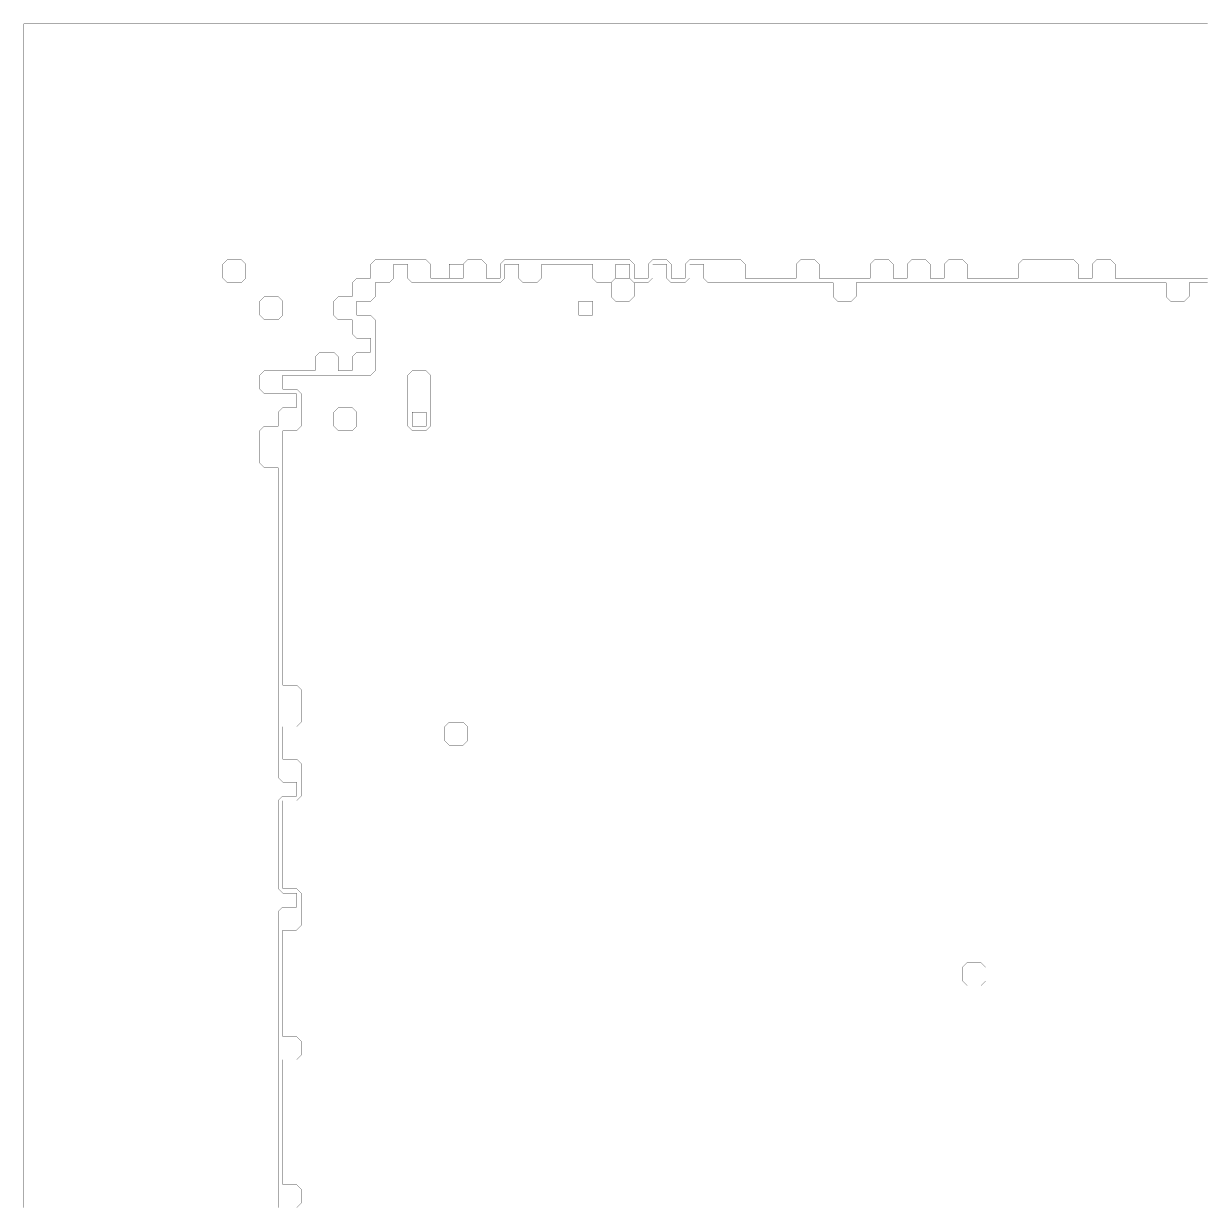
# Model space of a CAD drawing. Header units: metres. Extents: x 0 to 4990, y -4990 to 0.
# Drawn here: x 0 to 2495, y -2495 to 0 of the extents above; entities that cross this region are included whole.
import ezdxf

# ---------------------------------------------------------------- set-up
doc = ezdxf.new("R2010")
doc.units = ezdxf.units.M
for name, color, linetype in [('conductor', 1, 'Continuous'), ('dielectric', 8, 'Continuous'), ('substrate', 5, 'Continuous')]:
    doc.layers.add(name, color=color, linetype=linetype)

msp = doc.modelspace()

# ---------------------------------------------------------------- linework, layer by layer
at = {"layer": 'conductor', "const_width": 0.5}
msp.add_lwpolyline([(2500, -546.875), (2490.234375, -546.875), (2480.46875, -546.875), (2470.703125, -546.875), (2460.9375, -546.875), (2460.9375, -556.640625), (2460.9375, -566.40625), (2460.9375, -576.171875), (2451.171875, -585.9375), (2441.40625, -585.9375), (2431.640625, -585.9375), (2421.875, -585.9375), (2412.109375, -576.171875), (2412.109375, -566.40625), (2412.109375, -556.640625), (2412.109375, -546.875), (2402.34375, -546.875), (2392.578125, -546.875), (2382.8125, -546.875), (2373.046875, -546.875), (2363.28125, -546.875), (2353.515625, -546.875), (2343.75, -546.875), (2333.984375, -546.875), (2324.21875, -546.875), (2314.453125, -546.875), (2304.6875, -546.875), (2294.921875, -546.875), (2285.15625, -546.875), (2275.390625, -546.875), (2265.625, -546.875), (2255.859375, -546.875), (2246.09375, -546.875), (2236.328125, -546.875), (2226.5625, -546.875), (2216.796875, -546.875), (2207.03125, -546.875), (2197.265625, -546.875), (2187.5, -546.875), (2177.734375, -546.875), (2167.96875, -546.875), (2158.203125, -546.875), (2148.4375, -546.875), (2138.671875, -546.875), (2128.90625, -546.875), (2119.140625, -546.875), (2109.375, -546.875), (2099.609375, -546.875), (2089.84375, -546.875), (2080.078125, -546.875), (2070.3125, -546.875), (2060.546875, -546.875), (2050.78125, -546.875), (2041.015625, -546.875), (2031.25, -546.875), (2021.484375, -546.875), (2011.71875, -546.875), (2001.953125, -546.875), (1992.1875, -546.875), (1982.421875, -546.875), (1972.65625, -546.875), (1962.890625, -546.875), (1953.125, -546.875), (1943.359375, -546.875), (1933.59375, -546.875), (1923.828125, -546.875), (1914.0625, -546.875), (1904.296875, -546.875), (1894.53125, -546.875), (1884.765625, -546.875), (1875, -546.875), (1865.234375, -546.875), (1855.46875, -546.875), (1845.703125, -546.875), (1835.9375, -546.875), (1826.171875, -546.875), (1816.40625, -546.875), (1806.640625, -546.875), (1796.875, -546.875), (1787.109375, -546.875), (1777.34375, -546.875), (1767.578125, -546.875), (1757.8125, -546.875), (1757.8125, -556.640625), (1757.8125, -566.40625), (1757.8125, -576.171875), (1748.046875, -585.9375), (1738.28125, -585.9375), (1728.515625, -585.9375), (1718.75, -585.9375), (1708.984375, -576.171875), (1708.984375, -566.40625), (1708.984375, -556.640625), (1708.984375, -546.875), (1699.21875, -546.875), (1689.453125, -546.875), (1679.6875, -546.875), (1669.921875, -546.875), (1660.15625, -546.875), (1650.390625, -546.875), (1640.625, -546.875), (1630.859375, -546.875), (1621.09375, -546.875), (1611.328125, -546.875), (1601.5625, -546.875), (1591.796875, -546.875), (1582.03125, -546.875), (1572.265625, -546.875), (1562.5, -546.875), (1552.734375, -546.875), (1542.96875, -546.875), (1533.203125, -546.875), (1523.4375, -546.875), (1513.671875, -546.875), (1503.90625, -546.875), (1494.140625, -546.875), (1484.375, -546.875), (1474.609375, -546.875), (1464.84375, -546.875), (1455.078125, -546.875), (1445.3125, -546.875), (1435.546875, -537.109375), (1435.546875, -527.34375), (1435.546875, -517.578125), (1435.546875, -507.8125), (1425.78125, -507.8125), (1416.015625, -507.8125), (1406.25, -507.8125), (1406.25, -517.578125), (1406.25, -527.34375), (1406.25, -537.109375), (1396.484375, -546.875), (1386.71875, -546.875), (1376.953125, -546.875), (1367.1875, -546.875), (1357.421875, -537.109375), (1357.421875, -527.34375), (1357.421875, -517.578125), (1357.421875, -507.8125), (1347.65625, -507.8125), (1337.890625, -507.8125), (1328.125, -507.8125), (1328.125, -517.578125), (1328.125, -527.34375), (1328.125, -537.109375), (1318.359375, -546.875), (1308.59375, -546.875), (1298.828125, -546.875), (1289.0625, -546.875), (1279.296875, -537.109375), (1279.296875, -527.34375), (1279.296875, -517.578125), (1279.296875, -507.8125), (1269.53125, -507.8125), (1259.765625, -507.8125), (1250, -507.8125), (1250, -517.578125), (1250, -527.34375), (1250, -537.109375), (1240.234375, -546.875), (1230.46875, -546.875), (1220.703125, -546.875), (1210.9375, -546.875), (1201.171875, -537.109375), (1201.171875, -527.34375), (1201.171875, -517.578125), (1201.171875, -507.8125), (1191.40625, -507.8125), (1181.640625, -507.8125), (1171.875, -507.8125), (1162.109375, -507.8125), (1152.34375, -507.8125), (1142.578125, -507.8125), (1132.8125, -507.8125), (1123.046875, -507.8125), (1113.28125, -507.8125), (1103.515625, -507.8125), (1093.75, -507.8125), (1093.75, -517.578125), (1093.75, -527.34375), (1093.75, -537.109375), (1083.984375, -546.875), (1074.21875, -546.875), (1064.453125, -546.875), (1054.6875, -546.875), (1044.921875, -537.109375), (1044.921875, -527.34375), (1044.921875, -517.578125), (1044.921875, -507.8125), (1035.15625, -507.8125), (1025.390625, -507.8125), (1015.625, -507.8125), (1015.625, -517.578125), (1015.625, -527.34375), (1015.625, -537.109375), (1005.859375, -546.875), (996.09375, -546.875), (986.328125, -546.875), (976.5625, -546.875), (966.796875, -546.875), (957.03125, -546.875), (947.265625, -546.875), (937.5, -546.875), (927.734375, -546.875), (917.96875, -546.875), (908.203125, -546.875), (898.4375, -546.875), (888.671875, -546.875), (878.90625, -546.875), (869.140625, -546.875), (859.375, -546.875), (849.609375, -546.875), (839.84375, -546.875), (830.078125, -546.875), (820.3125, -546.875), (810.546875, -537.109375), (810.546875, -527.34375), (810.546875, -517.578125), (810.546875, -507.8125), (800.78125, -507.8125), (791.015625, -507.8125), (781.25, -507.8125), (781.25, -517.578125), (781.25, -527.34375), (781.25, -537.109375), (771.484375, -546.875), (761.71875, -546.875), (751.953125, -546.875), (742.1875, -546.875), (742.1875, -556.640625), (742.1875, -566.40625), (742.1875, -576.171875), (732.421875, -585.9375), (722.65625, -585.9375), (712.890625, -585.9375), (703.125, -585.9375), (703.125, -595.703125), (703.125, -605.46875), (703.125, -615.234375), (712.890625, -615.234375), (722.65625, -615.234375), (732.421875, -615.234375), (742.1875, -625), (742.1875, -634.765625), (742.1875, -644.53125), (742.1875, -654.296875), (742.1875, -664.0625), (742.1875, -673.828125), (742.1875, -683.59375), (742.1875, -693.359375), (742.1875, -703.125), (742.1875, -712.890625), (742.1875, -722.65625), (742.1875, -732.421875), (732.421875, -742.1875), (722.65625, -742.1875), (712.890625, -742.1875), (703.125, -742.1875), (693.359375, -742.1875), (683.59375, -742.1875), (673.828125, -742.1875), (664.0625, -742.1875), (654.296875, -742.1875), (644.53125, -742.1875), (634.765625, -742.1875), (625, -742.1875), (615.234375, -742.1875), (605.46875, -742.1875), (595.703125, -742.1875), (585.9375, -742.1875), (576.171875, -742.1875), (566.40625, -742.1875), (556.640625, -742.1875), (546.875, -742.1875), (546.875, -751.953125), (546.875, -761.71875), (546.875, -771.484375), (556.640625, -771.484375), (566.40625, -771.484375), (576.171875, -771.484375), (585.9375, -781.25), (585.9375, -791.015625), (585.9375, -800.78125), (585.9375, -810.546875), (585.9375, -820.3125), (585.9375, -830.078125), (585.9375, -839.84375), (585.9375, -849.609375), (576.171875, -859.375), (566.40625, -859.375), (556.640625, -859.375), (546.875, -859.375), (546.875, -869.140625), (546.875, -878.90625), (546.875, -888.671875), (546.875, -898.4375), (546.875, -908.203125), (546.875, -917.96875), (546.875, -927.734375), (546.875, -937.5), (546.875, -947.265625), (546.875, -957.03125), (546.875, -966.796875), (546.875, -976.5625), (546.875, -986.328125), (546.875, -996.09375), (546.875, -1005.859375), (546.875, -1015.625), (546.875, -1025.390625), (546.875, -1035.15625), (546.875, -1044.921875), (546.875, -1054.6875), (546.875, -1064.453125), (546.875, -1074.21875), (546.875, -1083.984375), (546.875, -1093.75), (546.875, -1103.515625), (546.875, -1113.28125), (546.875, -1123.046875), (546.875, -1132.8125), (546.875, -1142.578125), (546.875, -1152.34375), (546.875, -1162.109375), (546.875, -1171.875), (546.875, -1181.640625), (546.875, -1191.40625), (546.875, -1201.171875), (546.875, -1210.9375), (546.875, -1220.703125), (546.875, -1230.46875), (546.875, -1240.234375), (546.875, -1250), (546.875, -1259.765625), (546.875, -1269.53125), (546.875, -1279.296875), (546.875, -1289.0625), (546.875, -1298.828125), (546.875, -1308.59375), (546.875, -1318.359375), (546.875, -1328.125), (546.875, -1337.890625), (546.875, -1347.65625), (546.875, -1357.421875), (546.875, -1367.1875), (546.875, -1376.953125), (546.875, -1386.71875), (546.875, -1396.484375), (556.640625, -1396.484375), (566.40625, -1396.484375), (576.171875, -1396.484375), (585.9375, -1406.25), (585.9375, -1416.015625), (585.9375, -1425.78125), (585.9375, -1435.546875), (585.9375, -1445.3125), (585.9375, -1455.078125), (585.9375, -1464.84375), (585.9375, -1474.609375), (576.171875, -1484.375), (566.40625, -1484.375), (556.640625, -1484.375), (546.875, -1484.375), (546.875, -1494.140625), (546.875, -1503.90625), (546.875, -1513.671875), (546.875, -1523.4375), (546.875, -1533.203125), (546.875, -1542.96875), (546.875, -1552.734375), (556.640625, -1552.734375), (566.40625, -1552.734375), (576.171875, -1552.734375), (585.9375, -1562.5), (585.9375, -1572.265625), (585.9375, -1582.03125), (585.9375, -1591.796875), (585.9375, -1601.5625), (585.9375, -1611.328125), (585.9375, -1621.09375), (585.9375, -1630.859375), (576.171875, -1640.625), (566.40625, -1640.625), (556.640625, -1640.625), (546.875, -1640.625), (546.875, -1650.390625), (546.875, -1660.15625), (546.875, -1669.921875), (546.875, -1679.6875), (546.875, -1689.453125), (546.875, -1699.21875), (546.875, -1708.984375), (546.875, -1718.75), (546.875, -1728.515625), (546.875, -1738.28125), (546.875, -1748.046875), (546.875, -1757.8125), (546.875, -1767.578125), (546.875, -1777.34375), (546.875, -1787.109375), (546.875, -1796.875), (546.875, -1806.640625), (546.875, -1816.40625), (546.875, -1826.171875), (556.640625, -1826.171875), (566.40625, -1826.171875), (576.171875, -1826.171875), (585.9375, -1835.9375), (585.9375, -1845.703125), (585.9375, -1855.46875), (585.9375, -1865.234375), (585.9375, -1875), (585.9375, -1884.765625), (585.9375, -1894.53125), (585.9375, -1904.296875), (576.171875, -1914.0625), (566.40625, -1914.0625), (556.640625, -1914.0625), (546.875, -1914.0625), (546.875, -1923.828125), (546.875, -1933.59375), (546.875, -1943.359375), (546.875, -1953.125), (546.875, -1962.890625), (546.875, -1972.65625), (546.875, -1982.421875), (546.875, -1992.1875), (546.875, -2001.953125), (546.875, -2011.71875), (546.875, -2021.484375), (546.875, -2031.25), (546.875, -2041.015625), (546.875, -2050.78125), (546.875, -2060.546875), (546.875, -2070.3125), (546.875, -2080.078125), (546.875, -2089.84375), (546.875, -2099.609375), (546.875, -2109.375), (546.875, -2119.140625), (546.875, -2128.90625), (546.875, -2138.671875), (556.640625, -2138.671875), (566.40625, -2138.671875), (576.171875, -2138.671875), (585.9375, -2148.4375), (585.9375, -2158.203125), (585.9375, -2167.96875), (585.9375, -2177.734375), (576.171875, -2187.5), (566.40625, -2187.5), (556.640625, -2187.5), (546.875, -2187.5), (546.875, -2197.265625), (546.875, -2207.03125), (546.875, -2216.796875), (546.875, -2226.5625), (546.875, -2236.328125), (546.875, -2246.09375), (546.875, -2255.859375), (546.875, -2265.625), (546.875, -2275.390625), (546.875, -2285.15625), (546.875, -2294.921875), (546.875, -2304.6875), (546.875, -2314.453125), (546.875, -2324.21875), (546.875, -2333.984375), (546.875, -2343.75), (546.875, -2353.515625), (546.875, -2363.28125), (546.875, -2373.046875), (546.875, -2382.8125), (546.875, -2392.578125), (546.875, -2402.34375), (546.875, -2412.109375), (546.875, -2421.875), (546.875, -2431.640625), (546.875, -2441.40625), (546.875, -2451.171875), (556.640625, -2451.171875), (566.40625, -2451.171875), (576.171875, -2451.171875), (585.9375, -2460.9375), (585.9375, -2470.703125), (585.9375, -2480.46875), (585.9375, -2490.234375), (576.171875, -2500)], dxfattribs=at)
for points in [[(1240.234375, -546.875), (1250, -537.109375), (1259.765625, -537.109375), (1269.53125, -537.109375), (1279.296875, -537.109375), (1289.0625, -546.875), (1289.0625, -556.640625), (1289.0625, -566.40625), (1289.0625, -576.171875), (1279.296875, -585.9375), (1269.53125, -585.9375), (1259.765625, -585.9375), (1250, -585.9375), (1240.234375, -576.171875), (1240.234375, -566.40625), (1240.234375, -556.640625)], [(810.546875, -742.1875), (820.3125, -732.421875), (830.078125, -732.421875), (839.84375, -732.421875), (849.609375, -732.421875), (859.375, -742.1875), (859.375, -751.953125), (859.375, -761.71875), (859.375, -771.484375), (859.375, -781.25), (859.375, -791.015625), (859.375, -800.78125), (859.375, -810.546875), (859.375, -820.3125), (859.375, -830.078125), (859.375, -839.84375), (859.375, -849.609375), (849.609375, -859.375), (839.84375, -859.375), (830.078125, -859.375), (820.3125, -859.375), (810.546875, -849.609375), (810.546875, -839.84375), (810.546875, -830.078125), (810.546875, -820.3125), (810.546875, -810.546875), (810.546875, -800.78125), (810.546875, -791.015625), (810.546875, -781.25), (810.546875, -771.484375), (810.546875, -761.71875), (810.546875, -751.953125)], [(654.296875, -820.3125), (664.0625, -810.546875), (673.828125, -810.546875), (683.59375, -810.546875), (693.359375, -810.546875), (703.125, -820.3125), (703.125, -830.078125), (703.125, -839.84375), (703.125, -849.609375), (693.359375, -859.375), (683.59375, -859.375), (673.828125, -859.375), (664.0625, -859.375), (654.296875, -849.609375), (654.296875, -839.84375), (654.296875, -830.078125)], [(888.671875, -1484.375), (898.4375, -1474.609375), (908.203125, -1474.609375), (917.96875, -1474.609375), (927.734375, -1474.609375), (937.5, -1484.375), (937.5, -1494.140625), (937.5, -1503.90625), (937.5, -1513.671875), (927.734375, -1523.4375), (917.96875, -1523.4375), (908.203125, -1523.4375), (898.4375, -1523.4375), (888.671875, -1513.671875), (888.671875, -1503.90625), (888.671875, -1494.140625)], [(1982.421875, -1992.1875), (1992.1875, -1982.421875), (2001.953125, -1982.421875), (2011.71875, -1982.421875), (2021.484375, -1982.421875), (2031.25, -1992.1875), (2031.25, -2001.953125), (2031.25, -2011.71875), (2031.25, -2021.484375), (2021.484375, -2031.25), (2011.71875, -2031.25), (2001.953125, -2031.25), (1992.1875, -2031.25), (1982.421875, -2021.484375), (1982.421875, -2011.71875), (1982.421875, -2001.953125)]]:
    msp.add_lwpolyline(points, close=True, dxfattribs=at)
at = {"layer": 'dielectric', "const_width": 0.5}
msp.add_lwpolyline([(898.4375, -507.8125), (898.4375, -517.578125), (898.4375, -527.34375), (898.4375, -537.109375), (908.203125, -537.109375), (917.96875, -537.109375), (927.734375, -537.109375), (927.734375, -527.34375), (927.734375, -517.578125), (927.734375, -507.8125), (917.96875, -507.8125), (908.203125, -507.8125)], close=True, dxfattribs=at)
at = {"layer": 'substrate', "const_width": 0.5}
for points in [[(2500, 0), (2490.234375, 0), (2480.46875, 0), (2470.703125, 0), (2460.9375, 0), (2451.171875, 0), (2441.40625, 0), (2431.640625, 0), (2421.875, 0), (2412.109375, 0), (2402.34375, 0), (2392.578125, 0), (2382.8125, 0), (2373.046875, 0), (2363.28125, 0), (2353.515625, 0), (2343.75, 0), (2333.984375, 0), (2324.21875, 0), (2314.453125, 0), (2304.6875, 0), (2294.921875, 0), (2285.15625, 0), (2275.390625, 0), (2265.625, 0), (2255.859375, 0), (2246.09375, 0), (2236.328125, 0), (2226.5625, 0), (2216.796875, 0), (2207.03125, 0), (2197.265625, 0), (2187.5, 0), (2177.734375, 0), (2167.96875, 0), (2158.203125, 0), (2148.4375, 0), (2138.671875, 0), (2128.90625, 0), (2119.140625, 0), (2109.375, 0), (2099.609375, 0), (2089.84375, 0), (2080.078125, 0), (2070.3125, 0), (2060.546875, 0), (2050.78125, 0), (2041.015625, 0), (2031.25, 0), (2021.484375, 0), (2011.71875, 0), (2001.953125, 0), (1992.1875, 0), (1982.421875, 0), (1972.65625, 0), (1962.890625, 0), (1953.125, 0), (1943.359375, 0), (1933.59375, 0), (1923.828125, 0), (1914.0625, 0), (1904.296875, 0), (1894.53125, 0), (1884.765625, 0), (1875, 0), (1865.234375, 0), (1855.46875, 0), (1845.703125, 0), (1835.9375, 0), (1826.171875, 0), (1816.40625, 0), (1806.640625, 0), (1796.875, 0), (1787.109375, 0), (1777.34375, 0), (1767.578125, 0), (1757.8125, 0), (1748.046875, 0), (1738.28125, 0), (1728.515625, 0), (1718.75, 0), (1708.984375, 0), (1699.21875, 0), (1689.453125, 0), (1679.6875, 0), (1669.921875, 0), (1660.15625, 0), (1650.390625, 0), (1640.625, 0), (1630.859375, 0), (1621.09375, 0), (1611.328125, 0), (1601.5625, 0), (1591.796875, 0), (1582.03125, 0), (1572.265625, 0), (1562.5, 0), (1552.734375, 0), (1542.96875, 0), (1533.203125, 0), (1523.4375, 0), (1513.671875, 0), (1503.90625, 0), (1494.140625, 0), (1484.375, 0), (1474.609375, 0), (1464.84375, 0), (1455.078125, 0), (1445.3125, 0), (1435.546875, 0), (1425.78125, 0), (1416.015625, 0), (1406.25, 0), (1396.484375, 0), (1386.71875, 0), (1376.953125, 0), (1367.1875, 0), (1357.421875, 0), (1347.65625, 0), (1337.890625, 0), (1328.125, 0), (1318.359375, 0), (1308.59375, 0), (1298.828125, 0), (1289.0625, 0), (1279.296875, 0), (1269.53125, 0), (1259.765625, 0), (1250, 0), (1240.234375, 0), (1230.46875, 0), (1220.703125, 0), (1210.9375, 0), (1201.171875, 0), (1191.40625, 0), (1181.640625, 0), (1171.875, 0), (1162.109375, 0), (1152.34375, 0), (1142.578125, 0), (1132.8125, 0), (1123.046875, 0), (1113.28125, 0), (1103.515625, 0), (1093.75, 0), (1083.984375, 0), (1074.21875, 0), (1064.453125, 0), (1054.6875, 0), (1044.921875, 0), (1035.15625, 0), (1025.390625, 0), (1015.625, 0), (1005.859375, 0), (996.09375, 0), (986.328125, 0), (976.5625, 0), (966.796875, 0), (957.03125, 0), (947.265625, 0), (937.5, 0), (927.734375, 0), (917.96875, 0), (908.203125, 0), (898.4375, 0), (888.671875, 0), (878.90625, 0), (869.140625, 0), (859.375, 0), (849.609375, 0), (839.84375, 0), (830.078125, 0), (820.3125, 0), (810.546875, 0), (800.78125, 0), (791.015625, 0), (781.25, 0), (771.484375, 0), (761.71875, 0), (751.953125, 0), (742.1875, 0), (732.421875, 0), (722.65625, 0), (712.890625, 0), (703.125, 0), (693.359375, 0), (683.59375, 0), (673.828125, 0), (664.0625, 0), (654.296875, 0), (644.53125, 0), (634.765625, 0), (625, 0), (615.234375, 0), (605.46875, 0), (595.703125, 0), (585.9375, 0), (576.171875, 0), (566.40625, 0), (556.640625, 0), (546.875, 0), (537.109375, 0), (527.34375, 0), (517.578125, 0), (507.8125, 0), (498.046875, 0), (488.28125, 0), (478.515625, 0), (468.75, 0), (458.984375, 0), (449.21875, 0), (439.453125, 0), (429.6875, 0), (419.921875, 0), (410.15625, 0), (400.390625, 0), (390.625, 0), (380.859375, 0), (371.09375, 0), (361.328125, 0), (351.5625, 0), (341.796875, 0), (332.03125, 0), (322.265625, 0), (312.5, 0), (302.734375, 0), (292.96875, 0), (283.203125, 0), (273.4375, 0), (263.671875, 0), (253.90625, 0), (244.140625, 0), (234.375, 0), (224.609375, 0), (214.84375, 0), (205.078125, 0), (195.3125, 0), (185.546875, 0), (175.78125, 0), (166.015625, 0), (156.25, 0), (146.484375, 0), (136.71875, 0), (126.953125, 0), (117.1875, 0), (107.421875, 0), (97.65625, 0), (87.890625, 0), (78.125, 0), (68.359375, 0), (58.59375, 0), (48.828125, 0), (39.0625, 0), (29.296875, 0), (19.53125, 0), (9.765625, 0), (0, 0), (0, -9.765625), (0, -19.53125), (0, -29.296875), (0, -39.0625), (0, -48.828125), (0, -58.59375), (0, -68.359375), (0, -78.125), (0, -87.890625), (0, -97.65625), (0, -107.421875), (0, -117.1875), (0, -126.953125), (0, -136.71875), (0, -146.484375), (0, -156.25), (0, -166.015625), (0, -175.78125), (0, -185.546875), (0, -195.3125), (0, -205.078125), (0, -214.84375), (0, -224.609375), (0, -234.375), (0, -244.140625), (0, -253.90625), (0, -263.671875), (0, -273.4375), (0, -283.203125), (0, -292.96875), (0, -302.734375), (0, -312.5), (0, -322.265625), (0, -332.03125), (0, -341.796875), (0, -351.5625), (0, -361.328125), (0, -371.09375), (0, -380.859375), (0, -390.625), (0, -400.390625), (0, -410.15625), (0, -419.921875), (0, -429.6875), (0, -439.453125), (0, -449.21875), (0, -458.984375), (0, -468.75), (0, -478.515625), (0, -488.28125), (0, -498.046875), (0, -507.8125), (0, -517.578125), (0, -527.34375), (0, -537.109375), (0, -546.875), (0, -556.640625), (0, -566.40625), (0, -576.171875), (0, -585.9375), (0, -595.703125), (0, -605.46875), (0, -615.234375), (0, -625), (0, -634.765625), (0, -644.53125), (0, -654.296875), (0, -664.0625), (0, -673.828125), (0, -683.59375), (0, -693.359375), (0, -703.125), (0, -712.890625), (0, -722.65625), (0, -732.421875), (0, -742.1875), (0, -751.953125), (0, -761.71875), (0, -771.484375), (0, -781.25), (0, -791.015625), (0, -800.78125), (0, -810.546875), (0, -820.3125), (0, -830.078125), (0, -839.84375), (0, -849.609375), (0, -859.375), (0, -869.140625), (0, -878.90625), (0, -888.671875), (0, -898.4375), (0, -908.203125), (0, -917.96875), (0, -927.734375), (0, -937.5), (0, -947.265625), (0, -957.03125), (0, -966.796875), (0, -976.5625), (0, -986.328125), (0, -996.09375), (0, -1005.859375), (0, -1015.625), (0, -1025.390625), (0, -1035.15625), (0, -1044.921875), (0, -1054.6875), (0, -1064.453125), (0, -1074.21875), (0, -1083.984375), (0, -1093.75), (0, -1103.515625), (0, -1113.28125), (0, -1123.046875), (0, -1132.8125), (0, -1142.578125), (0, -1152.34375), (0, -1162.109375), (0, -1171.875), (0, -1181.640625), (0, -1191.40625), (0, -1201.171875), (0, -1210.9375), (0, -1220.703125), (0, -1230.46875), (0, -1240.234375), (0, -1250), (0, -1259.765625), (0, -1269.53125), (0, -1279.296875), (0, -1289.0625), (0, -1298.828125), (0, -1308.59375), (0, -1318.359375), (0, -1328.125), (0, -1337.890625), (0, -1347.65625), (0, -1357.421875), (0, -1367.1875), (0, -1376.953125), (0, -1386.71875), (0, -1396.484375), (0, -1406.25), (0, -1416.015625), (0, -1425.78125), (0, -1435.546875), (0, -1445.3125), (0, -1455.078125), (0, -1464.84375), (0, -1474.609375), (0, -1484.375), (0, -1494.140625), (0, -1503.90625), (0, -1513.671875), (0, -1523.4375), (0, -1533.203125), (0, -1542.96875), (0, -1552.734375), (0, -1562.5), (0, -1572.265625), (0, -1582.03125), (0, -1591.796875), (0, -1601.5625), (0, -1611.328125), (0, -1621.09375), (0, -1630.859375), (0, -1640.625), (0, -1650.390625), (0, -1660.15625), (0, -1669.921875), (0, -1679.6875), (0, -1689.453125), (0, -1699.21875), (0, -1708.984375), (0, -1718.75), (0, -1728.515625), (0, -1738.28125), (0, -1748.046875), (0, -1757.8125), (0, -1767.578125), (0, -1777.34375), (0, -1787.109375), (0, -1796.875), (0, -1806.640625), (0, -1816.40625), (0, -1826.171875), (0, -1835.9375), (0, -1845.703125), (0, -1855.46875), (0, -1865.234375), (0, -1875), (0, -1884.765625), (0, -1894.53125), (0, -1904.296875), (0, -1914.0625), (0, -1923.828125), (0, -1933.59375), (0, -1943.359375), (0, -1953.125), (0, -1962.890625), (0, -1972.65625), (0, -1982.421875), (0, -1992.1875), (0, -2001.953125), (0, -2011.71875), (0, -2021.484375), (0, -2031.25), (0, -2041.015625), (0, -2050.78125), (0, -2060.546875), (0, -2070.3125), (0, -2080.078125), (0, -2089.84375), (0, -2099.609375), (0, -2109.375), (0, -2119.140625), (0, -2128.90625), (0, -2138.671875), (0, -2148.4375), (0, -2158.203125), (0, -2167.96875), (0, -2177.734375), (0, -2187.5), (0, -2197.265625), (0, -2207.03125), (0, -2216.796875), (0, -2226.5625), (0, -2236.328125), (0, -2246.09375), (0, -2255.859375), (0, -2265.625), (0, -2275.390625), (0, -2285.15625), (0, -2294.921875), (0, -2304.6875), (0, -2314.453125), (0, -2324.21875), (0, -2333.984375), (0, -2343.75), (0, -2353.515625), (0, -2363.28125), (0, -2373.046875), (0, -2382.8125), (0, -2392.578125), (0, -2402.34375), (0, -2412.109375), (0, -2421.875), (0, -2431.640625), (0, -2441.40625), (0, -2451.171875), (0, -2460.9375), (0, -2470.703125), (0, -2480.46875), (0, -2490.234375), (0, -2500)], [(537.109375, -2500), (537.109375, -2490.234375), (537.109375, -2480.46875), (537.109375, -2470.703125), (537.109375, -2460.9375), (537.109375, -2451.171875), (537.109375, -2441.40625), (537.109375, -2431.640625), (537.109375, -2421.875), (537.109375, -2412.109375), (537.109375, -2402.34375), (537.109375, -2392.578125), (537.109375, -2382.8125), (537.109375, -2373.046875), (537.109375, -2363.28125), (537.109375, -2353.515625), (537.109375, -2343.75), (537.109375, -2333.984375), (537.109375, -2324.21875), (537.109375, -2314.453125), (537.109375, -2304.6875), (537.109375, -2294.921875), (537.109375, -2285.15625), (537.109375, -2275.390625), (537.109375, -2265.625), (537.109375, -2255.859375), (537.109375, -2246.09375), (537.109375, -2236.328125), (537.109375, -2226.5625), (537.109375, -2216.796875), (537.109375, -2207.03125), (537.109375, -2197.265625), (537.109375, -2187.5), (537.109375, -2177.734375), (537.109375, -2167.96875), (537.109375, -2158.203125), (537.109375, -2148.4375), (537.109375, -2138.671875), (537.109375, -2128.90625), (537.109375, -2119.140625), (537.109375, -2109.375), (537.109375, -2099.609375), (537.109375, -2089.84375), (537.109375, -2080.078125), (537.109375, -2070.3125), (537.109375, -2060.546875), (537.109375, -2050.78125), (537.109375, -2041.015625), (537.109375, -2031.25), (537.109375, -2021.484375), (537.109375, -2011.71875), (537.109375, -2001.953125), (537.109375, -1992.1875), (537.109375, -1982.421875), (537.109375, -1972.65625), (537.109375, -1962.890625), (537.109375, -1953.125), (537.109375, -1943.359375), (537.109375, -1933.59375), (537.109375, -1923.828125), (537.109375, -1914.0625), (537.109375, -1904.296875), (537.109375, -1894.53125), (537.109375, -1884.765625), (537.109375, -1875), (546.875, -1865.234375), (556.640625, -1865.234375), (566.40625, -1865.234375), (576.171875, -1865.234375), (576.171875, -1855.46875), (576.171875, -1845.703125), (576.171875, -1835.9375), (566.40625, -1835.9375), (556.640625, -1835.9375), (546.875, -1835.9375), (537.109375, -1826.171875), (537.109375, -1816.40625), (537.109375, -1806.640625), (537.109375, -1796.875), (537.109375, -1787.109375), (537.109375, -1777.34375), (537.109375, -1767.578125), (537.109375, -1757.8125), (537.109375, -1748.046875), (537.109375, -1738.28125), (537.109375, -1728.515625), (537.109375, -1718.75), (537.109375, -1708.984375), (537.109375, -1699.21875), (537.109375, -1689.453125), (537.109375, -1679.6875), (537.109375, -1669.921875), (537.109375, -1660.15625), (537.109375, -1650.390625), (537.109375, -1640.625), (546.875, -1630.859375), (556.640625, -1630.859375), (566.40625, -1630.859375), (576.171875, -1630.859375), (576.171875, -1621.09375), (576.171875, -1611.328125), (576.171875, -1601.5625), (566.40625, -1601.5625), (556.640625, -1601.5625), (546.875, -1601.5625), (537.109375, -1591.796875), (537.109375, -1582.03125), (537.109375, -1572.265625), (537.109375, -1562.5), (537.109375, -1552.734375), (537.109375, -1542.96875), (537.109375, -1533.203125), (537.109375, -1523.4375), (537.109375, -1513.671875), (537.109375, -1503.90625), (537.109375, -1494.140625), (537.109375, -1484.375), (537.109375, -1474.609375), (537.109375, -1464.84375), (537.109375, -1455.078125), (537.109375, -1445.3125), (537.109375, -1435.546875), (537.109375, -1425.78125), (537.109375, -1416.015625), (537.109375, -1406.25), (537.109375, -1396.484375), (537.109375, -1386.71875), (537.109375, -1376.953125), (537.109375, -1367.1875), (537.109375, -1357.421875), (537.109375, -1347.65625), (537.109375, -1337.890625), (537.109375, -1328.125), (537.109375, -1318.359375), (537.109375, -1308.59375), (537.109375, -1298.828125), (537.109375, -1289.0625), (537.109375, -1279.296875), (537.109375, -1269.53125), (537.109375, -1259.765625), (537.109375, -1250), (537.109375, -1240.234375), (537.109375, -1230.46875), (537.109375, -1220.703125), (537.109375, -1210.9375), (537.109375, -1201.171875), (537.109375, -1191.40625), (537.109375, -1181.640625), (537.109375, -1171.875), (537.109375, -1162.109375), (537.109375, -1152.34375), (537.109375, -1142.578125), (537.109375, -1132.8125), (537.109375, -1123.046875), (537.109375, -1113.28125), (537.109375, -1103.515625), (537.109375, -1093.75), (537.109375, -1083.984375), (537.109375, -1074.21875), (537.109375, -1064.453125), (537.109375, -1054.6875), (537.109375, -1044.921875), (537.109375, -1035.15625), (537.109375, -1025.390625), (537.109375, -1015.625), (537.109375, -1005.859375), (537.109375, -996.09375), (537.109375, -986.328125), (537.109375, -976.5625), (537.109375, -966.796875), (537.109375, -957.03125), (537.109375, -947.265625), (537.109375, -937.5), (527.34375, -937.5), (517.578125, -937.5), (507.8125, -937.5), (498.046875, -927.734375), (498.046875, -917.96875), (498.046875, -908.203125), (498.046875, -898.4375), (498.046875, -888.671875), (498.046875, -878.90625), (498.046875, -869.140625), (498.046875, -859.375), (507.8125, -849.609375), (517.578125, -849.609375), (527.34375, -849.609375), (537.109375, -849.609375), (537.109375, -839.84375), (537.109375, -830.078125), (537.109375, -820.3125), (546.875, -810.546875), (556.640625, -810.546875), (566.40625, -810.546875), (576.171875, -810.546875), (576.171875, -800.78125), (576.171875, -791.015625), (576.171875, -781.25), (566.40625, -781.25), (556.640625, -781.25), (546.875, -781.25), (537.109375, -781.25), (527.34375, -781.25), (517.578125, -781.25), (507.8125, -781.25), (498.046875, -771.484375), (498.046875, -761.71875), (498.046875, -751.953125), (498.046875, -742.1875), (507.8125, -732.421875), (517.578125, -732.421875), (527.34375, -732.421875), (537.109375, -732.421875), (546.875, -732.421875), (556.640625, -732.421875), (566.40625, -732.421875), (576.171875, -732.421875), (585.9375, -732.421875), (595.703125, -732.421875), (605.46875, -732.421875), (615.234375, -732.421875), (615.234375, -722.65625), (615.234375, -712.890625), (615.234375, -703.125), (625, -693.359375), (634.765625, -693.359375), (644.53125, -693.359375), (654.296875, -693.359375), (664.0625, -703.125), (664.0625, -712.890625), (664.0625, -722.65625), (664.0625, -732.421875), (673.828125, -732.421875), (683.59375, -732.421875), (693.359375, -732.421875), (693.359375, -722.65625), (693.359375, -712.890625), (693.359375, -703.125), (703.125, -693.359375), (712.890625, -693.359375), (722.65625, -693.359375), (732.421875, -693.359375), (732.421875, -683.59375), (732.421875, -673.828125), (732.421875, -664.0625), (722.65625, -664.0625), (712.890625, -664.0625), (703.125, -664.0625), (693.359375, -654.296875), (693.359375, -644.53125), (693.359375, -634.765625), (693.359375, -625), (683.59375, -625), (673.828125, -625), (664.0625, -625), (654.296875, -615.234375), (654.296875, -605.46875), (654.296875, -595.703125), (654.296875, -585.9375), (664.0625, -576.171875), (673.828125, -576.171875), (683.59375, -576.171875), (693.359375, -576.171875), (693.359375, -566.40625), (693.359375, -556.640625), (693.359375, -546.875), (703.125, -537.109375), (712.890625, -537.109375), (722.65625, -537.109375), (732.421875, -537.109375), (732.421875, -527.34375), (732.421875, -517.578125), (732.421875, -507.8125), (742.1875, -498.046875), (751.953125, -498.046875), (761.71875, -498.046875), (771.484375, -498.046875), (781.25, -498.046875), (791.015625, -498.046875), (800.78125, -498.046875), (810.546875, -498.046875), (820.3125, -498.046875), (830.078125, -498.046875), (839.84375, -498.046875), (849.609375, -498.046875), (859.375, -507.8125), (859.375, -517.578125), (859.375, -527.34375), (859.375, -537.109375), (869.140625, -537.109375), (878.90625, -537.109375), (888.671875, -537.109375), (898.4375, -537.109375), (908.203125, -537.109375), (917.96875, -537.109375), (927.734375, -537.109375), (927.734375, -527.34375), (927.734375, -517.578125), (927.734375, -507.8125), (937.5, -498.046875), (947.265625, -498.046875), (957.03125, -498.046875), (966.796875, -498.046875), (976.5625, -507.8125), (976.5625, -517.578125), (976.5625, -527.34375), (976.5625, -537.109375), (986.328125, -537.109375), (996.09375, -537.109375), (1005.859375, -537.109375), (1005.859375, -527.34375), (1005.859375, -517.578125), (1005.859375, -507.8125), (1015.625, -498.046875), (1025.390625, -498.046875), (1035.15625, -498.046875), (1044.921875, -498.046875), (1054.6875, -498.046875), (1064.453125, -498.046875), (1074.21875, -498.046875), (1083.984375, -498.046875), (1093.75, -498.046875), (1103.515625, -498.046875), (1113.28125, -498.046875), (1123.046875, -498.046875), (1132.8125, -498.046875), (1142.578125, -498.046875), (1152.34375, -498.046875), (1162.109375, -498.046875), (1171.875, -498.046875), (1181.640625, -498.046875), (1191.40625, -498.046875), (1201.171875, -498.046875), (1210.9375, -498.046875), (1220.703125, -498.046875), (1230.46875, -498.046875), (1240.234375, -498.046875), (1250, -498.046875), (1259.765625, -498.046875), (1269.53125, -498.046875), (1279.296875, -498.046875), (1289.0625, -507.8125), (1289.0625, -517.578125), (1289.0625, -527.34375), (1289.0625, -537.109375), (1298.828125, -537.109375), (1308.59375, -537.109375), (1318.359375, -537.109375), (1318.359375, -527.34375), (1318.359375, -517.578125), (1318.359375, -507.8125), (1328.125, -498.046875), (1337.890625, -498.046875), (1347.65625, -498.046875), (1357.421875, -498.046875), (1367.1875, -507.8125), (1367.1875, -517.578125), (1367.1875, -527.34375), (1367.1875, -537.109375), (1376.953125, -537.109375), (1386.71875, -537.109375), (1396.484375, -537.109375), (1396.484375, -527.34375), (1396.484375, -517.578125), (1396.484375, -507.8125), (1406.25, -498.046875), (1416.015625, -498.046875), (1425.78125, -498.046875), (1435.546875, -498.046875), (1445.3125, -498.046875), (1455.078125, -498.046875), (1464.84375, -498.046875), (1474.609375, -498.046875), (1484.375, -498.046875), (1494.140625, -498.046875), (1503.90625, -498.046875), (1513.671875, -498.046875), (1523.4375, -507.8125), (1523.4375, -517.578125), (1523.4375, -527.34375), (1523.4375, -537.109375), (1533.203125, -537.109375), (1542.96875, -537.109375), (1552.734375, -537.109375), (1562.5, -537.109375), (1572.265625, -537.109375), (1582.03125, -537.109375), (1591.796875, -537.109375), (1601.5625, -537.109375), (1611.328125, -537.109375), (1621.09375, -537.109375), (1630.859375, -537.109375), (1630.859375, -527.34375), (1630.859375, -517.578125), (1630.859375, -507.8125), (1640.625, -498.046875), (1650.390625, -498.046875), (1660.15625, -498.046875), (1669.921875, -498.046875), (1679.6875, -507.8125), (1679.6875, -517.578125), (1679.6875, -527.34375), (1679.6875, -537.109375), (1689.453125, -537.109375), (1699.21875, -537.109375), (1708.984375, -537.109375), (1718.75, -537.109375), (1728.515625, -537.109375), (1738.28125, -537.109375), (1748.046875, -537.109375), (1757.8125, -537.109375), (1767.578125, -537.109375), (1777.34375, -537.109375), (1787.109375, -537.109375), (1787.109375, -527.34375), (1787.109375, -517.578125), (1787.109375, -507.8125), (1796.875, -498.046875), (1806.640625, -498.046875), (1816.40625, -498.046875), (1826.171875, -498.046875), (1835.9375, -507.8125), (1835.9375, -517.578125), (1835.9375, -527.34375), (1835.9375, -537.109375), (1845.703125, -537.109375), (1855.46875, -537.109375), (1865.234375, -537.109375), (1865.234375, -527.34375), (1865.234375, -517.578125), (1865.234375, -507.8125), (1875, -498.046875), (1884.765625, -498.046875), (1894.53125, -498.046875), (1904.296875, -498.046875), (1914.0625, -507.8125), (1914.0625, -517.578125), (1914.0625, -527.34375), (1914.0625, -537.109375), (1923.828125, -537.109375), (1933.59375, -537.109375), (1943.359375, -537.109375), (1943.359375, -527.34375), (1943.359375, -517.578125), (1943.359375, -507.8125), (1953.125, -498.046875), (1962.890625, -498.046875), (1972.65625, -498.046875), (1982.421875, -498.046875), (1992.1875, -507.8125), (1992.1875, -517.578125), (1992.1875, -527.34375), (1992.1875, -537.109375), (2001.953125, -537.109375), (2011.71875, -537.109375), (2021.484375, -537.109375), (2031.25, -537.109375), (2041.015625, -537.109375), (2050.78125, -537.109375), (2060.546875, -537.109375), (2070.3125, -537.109375), (2080.078125, -537.109375), (2089.84375, -537.109375), (2099.609375, -537.109375), (2099.609375, -527.34375), (2099.609375, -517.578125), (2099.609375, -507.8125), (2109.375, -498.046875), (2119.140625, -498.046875), (2128.90625, -498.046875), (2138.671875, -498.046875), (2148.4375, -498.046875), (2158.203125, -498.046875), (2167.96875, -498.046875), (2177.734375, -498.046875), (2187.5, -498.046875), (2197.265625, -498.046875), (2207.03125, -498.046875), (2216.796875, -498.046875), (2226.5625, -507.8125), (2226.5625, -517.578125), (2226.5625, -527.34375), (2226.5625, -537.109375), (2236.328125, -537.109375), (2246.09375, -537.109375), (2255.859375, -537.109375), (2255.859375, -527.34375), (2255.859375, -517.578125), (2255.859375, -507.8125), (2265.625, -498.046875), (2275.390625, -498.046875), (2285.15625, -498.046875), (2294.921875, -498.046875), (2304.6875, -507.8125), (2304.6875, -517.578125), (2304.6875, -527.34375), (2304.6875, -537.109375), (2314.453125, -537.109375), (2324.21875, -537.109375), (2333.984375, -537.109375), (2343.75, -537.109375), (2353.515625, -537.109375), (2363.28125, -537.109375), (2373.046875, -537.109375), (2382.8125, -537.109375), (2392.578125, -537.109375), (2402.34375, -537.109375), (2412.109375, -537.109375), (2421.875, -537.109375), (2431.640625, -537.109375), (2441.40625, -537.109375), (2451.171875, -537.109375), (2460.9375, -537.109375), (2470.703125, -537.109375), (2480.46875, -537.109375), (2490.234375, -537.109375), (2500, -537.109375)]]:
    msp.add_lwpolyline(points, dxfattribs=at)
for points in [[(419.921875, -507.8125), (429.6875, -498.046875), (439.453125, -498.046875), (449.21875, -498.046875), (458.984375, -498.046875), (468.75, -507.8125), (468.75, -517.578125), (468.75, -527.34375), (468.75, -537.109375), (458.984375, -546.875), (449.21875, -546.875), (439.453125, -546.875), (429.6875, -546.875), (419.921875, -537.109375), (419.921875, -527.34375), (419.921875, -517.578125)], [(498.046875, -585.9375), (507.8125, -576.171875), (517.578125, -576.171875), (527.34375, -576.171875), (537.109375, -576.171875), (546.875, -585.9375), (546.875, -595.703125), (546.875, -605.46875), (546.875, -615.234375), (537.109375, -625), (527.34375, -625), (517.578125, -625), (507.8125, -625), (498.046875, -615.234375), (498.046875, -605.46875), (498.046875, -595.703125)], [(1171.875, -585.9375), (1171.875, -595.703125), (1171.875, -605.46875), (1171.875, -615.234375), (1181.640625, -615.234375), (1191.40625, -615.234375), (1201.171875, -615.234375), (1201.171875, -605.46875), (1201.171875, -595.703125), (1201.171875, -585.9375), (1191.40625, -585.9375), (1181.640625, -585.9375)], [(820.3125, -820.3125), (820.3125, -830.078125), (820.3125, -839.84375), (820.3125, -849.609375), (830.078125, -849.609375), (839.84375, -849.609375), (849.609375, -849.609375), (849.609375, -839.84375), (849.609375, -830.078125), (849.609375, -820.3125), (839.84375, -820.3125), (830.078125, -820.3125)]]:
    msp.add_lwpolyline(points, close=True, dxfattribs=at)

doc.saveas('drawing.dxf')
